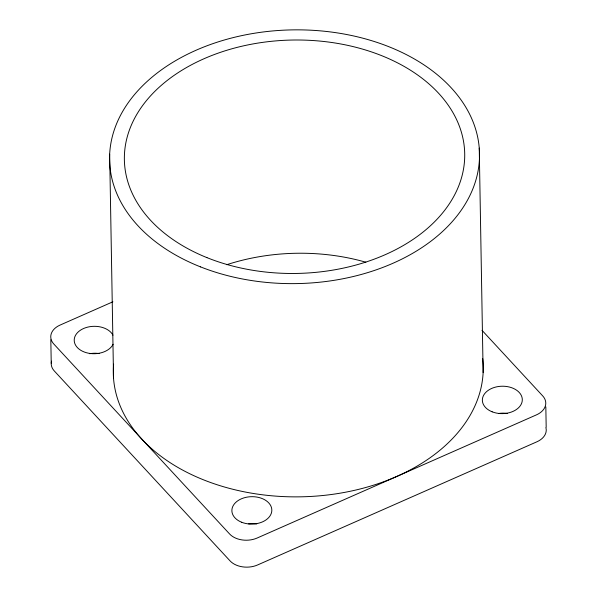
<?xml version="1.0" encoding="UTF-8"?>
<svg xmlns="http://www.w3.org/2000/svg" width="597" height="597" viewBox="0 0 597 597"><rect width="100%" height="100%" fill="white"/><g stroke="black" fill="none" stroke-linecap="round" stroke-linejoin="round"><path stroke-width="0.9" d="M112.878 301.798L60.088 325.074A19.977 13.701 -1 0 0 53.82 344.029L229.606 533.979A19.977 13.701 -1 0 0 257.15 538.024L536.442 414.87A19.977 13.701 -1 0 0 542.71 395.915L482.01 330.32M545.83 406.923L546.18 427.116M479.249 148.108L483.137 372.565M109.669 154.153L113.564 378.61M50.82 339.753L51.23 363.312M113.117 344.245A19.977 13.701 -1 0 1 82.49 351.237A19.977 13.701 -1 0 1 82.162 329.193A19.977 13.701 -1 0 1 112.982 335.178M482.704 358.603A184.995 126.87 -1 0 1 299.821 496.838A184.995 126.87 -1 0 1 113.609 364.14M226.785 264.695A170.197 116.721 -1 0 1 365.849 262.217M51.566 361.14A19.977 13.701 -1 0 0 54.29 370.953L230.076 560.904A19.977 13.701 -1 0 0 257.62 564.949L536.912 441.787A19.977 13.701 -1 0 0 545.897 427.549M89.722 353.715A19.977 13.701 -1 0 1 99.095 353.536M248.65 523.867A19.977 13.701 -1 0 1 256.747 523.897M499.129 413.408A19.977 13.701 -1 0 1 507.234 413.445M492.182 411.818A19.977 13.701 -1 0 0 522.308 399.871A19.977 13.701 -1 0 0 492.51 388.08A19.977 13.701 -1 0 0 492.182 411.818M241.695 522.271A19.977 13.701 -1 0 0 271.829 510.323A19.977 13.701 -1 0 0 242.024 498.54A19.977 13.701 -1 0 0 241.695 522.271M200.547 266.889A184.995 126.87 -1 0 0 479.518 156.235A184.995 126.87 -1 0 0 203.57 47.103A184.995 126.87 -1 0 0 200.547 266.889M206.92 257.62A170.197 116.721 -1 0 0 464.697 157.19A170.197 116.721 -1 0 0 212.01 55.417A170.197 116.721 -1 0 0 206.92 257.62"/></g></svg>
